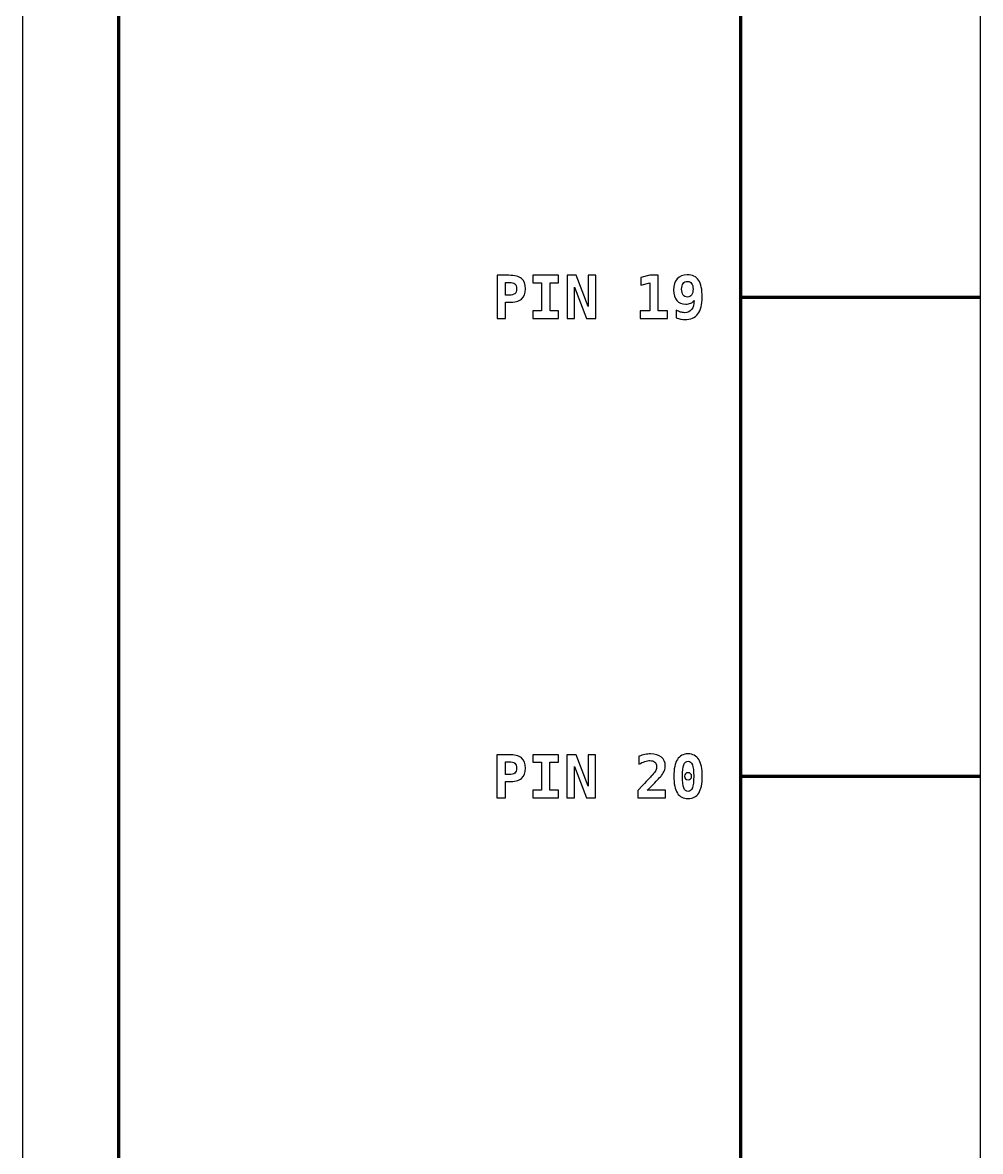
# Model space of a CAD drawing. Header units: centimetres. Extents: x -11.5 to -9.5, y -32.9 to 5.2.
# Drawn here: x -11.5 to -9.5, y -16.633 to -14.277 of the extents above; entities that cross this region are included whole.
import ezdxf

# ---------------------------------------------------------------- set-up
doc = ezdxf.new("R2010")
doc.units = ezdxf.units.CM
doc.header["$MEASUREMENT"] = 0
doc.layers.add('Layer 1', color=7, linetype='Continuous')

msp = doc.modelspace()

# ---------------------------------------------------------------- linework, layer by layer
at = {"layer": 'Layer 1', "color": 7}
msp.add_lwpolyline([(-11.5, -32.85), (-9.5, -32.85), (-9.5, 5.15), (-11.5, 5.15), (-11.5, -32.85)], close=True, dxfattribs=at)
at = {"layer": 'Layer 1', "color": 7, "lineweight": 100}
msp.add_lwpolyline([(-11.3, -32.35), (-10, -32.35), (-10, 3.65), (-11.3, 3.65), (-11.3, -32.35)], close=True, dxfattribs=at)
at = {"layer": 'Layer 1', "color": 250}
for points, knots in [([(-10.50927, -14.80424), (-10.50927, -14.80424), (-10.48484, -14.80424), (-10.48484, -14.80424), (-10.48484, -14.80424), (-10.47243, -14.80424), (-10.4635, -14.80644), (-10.45805, -14.81087), (-10.45805, -14.81087), (-10.45259, -14.81529), (-10.44988, -14.82247), (-10.44988, -14.83239), (-10.44988, -14.83239), (-10.44988, -14.84231), (-10.45259, -14.84949), (-10.45805, -14.85392), (-10.45805, -14.85392), (-10.4635, -14.85834), (-10.47243, -14.86054), (-10.48484, -14.86054), (-10.48484, -14.86054), (-10.48484, -14.86054), (-10.49149, -14.86054), (-10.49149, -14.86054), (-10.49149, -14.86054), (-10.49149, -14.86054), (-10.49149, -14.89425), (-10.49149, -14.89425), (-10.49149, -14.89425), (-10.49149, -14.89425), (-10.50927, -14.89425), (-10.50927, -14.89425), (-10.50927, -14.89425), (-10.50927, -14.89425), (-10.50927, -14.80424), (-10.50927, -14.80424)], [0, 0, 0, 0, 0.1111111, 0.1111111, 0.1111111, 0.1111111, 0.2222222, 0.2222222, 0.2222222, 0.2222222, 0.3333333, 0.3333333, 0.3333333, 0.3333333, 0.4444444, 0.4444444, 0.4444444, 0.4444444, 0.5555556, 0.5555556, 0.5555556, 0.5555556, 0.6666667, 0.6666667, 0.6666667, 0.6666667, 0.7777778, 0.7777778, 0.7777778, 0.7777778, 0.8888889, 0.8888889, 0.8888889, 0.8888889, 1, 1, 1, 1]), ([(-10.49149, -14.8192), (-10.49149, -14.8192), (-10.49149, -14.84558), (-10.49149, -14.84558), (-10.49149, -14.84558), (-10.49149, -14.84558), (-10.48418, -14.84558), (-10.48418, -14.84558), (-10.48418, -14.84558), (-10.47836, -14.84558), (-10.47426, -14.84459), (-10.47192, -14.84264), (-10.47192, -14.84264), (-10.46955, -14.84066), (-10.46838, -14.83725), (-10.46838, -14.83239), (-10.46838, -14.83239), (-10.46838, -14.82754), (-10.46955, -14.82412), (-10.47192, -14.82214), (-10.47192, -14.82214), (-10.47426, -14.82019), (-10.47836, -14.8192), (-10.48418, -14.8192), (-10.48418, -14.8192), (-10.48418, -14.8192), (-10.49149, -14.8192), (-10.49149, -14.8192)], [0, 0, 0, 0, 0.1428571, 0.1428571, 0.1428571, 0.1428571, 0.2857143, 0.2857143, 0.2857143, 0.2857143, 0.4285714, 0.4285714, 0.4285714, 0.4285714, 0.5714286, 0.5714286, 0.5714286, 0.5714286, 0.7142857, 0.7142857, 0.7142857, 0.7142857, 0.8571429, 0.8571429, 0.8571429, 0.8571429, 1, 1, 1, 1]), ([(-10.43434, -14.81992), (-10.43434, -14.81992), (-10.43434, -14.80424), (-10.43434, -14.80424), (-10.43434, -14.80424), (-10.43434, -14.80424), (-10.38075, -14.80424), (-10.38075, -14.80424), (-10.38075, -14.80424), (-10.38075, -14.80424), (-10.38075, -14.81992), (-10.38075, -14.81992), (-10.38075, -14.81992), (-10.38075, -14.81992), (-10.39866, -14.81992), (-10.39866, -14.81992), (-10.39866, -14.81992), (-10.39866, -14.81992), (-10.39866, -14.87857), (-10.39866, -14.87857), (-10.39866, -14.87857), (-10.39866, -14.87857), (-10.38075, -14.87857), (-10.38075, -14.87857), (-10.38075, -14.87857), (-10.38075, -14.87857), (-10.38075, -14.89425), (-10.38075, -14.89425), (-10.38075, -14.89425), (-10.38075, -14.89425), (-10.43434, -14.89425), (-10.43434, -14.89425), (-10.43434, -14.89425), (-10.43434, -14.89425), (-10.43434, -14.87857), (-10.43434, -14.87857), (-10.43434, -14.87857), (-10.43434, -14.87857), (-10.41644, -14.87857), (-10.41644, -14.87857), (-10.41644, -14.87857), (-10.41644, -14.87857), (-10.41644, -14.81992), (-10.41644, -14.81992), (-10.41644, -14.81992), (-10.41644, -14.81992), (-10.43434, -14.81992), (-10.43434, -14.81992)], [0, 0, 0, 0, 0.0833333, 0.0833333, 0.0833333, 0.0833333, 0.1666667, 0.1666667, 0.1666667, 0.1666667, 0.25, 0.25, 0.25, 0.25, 0.3333333, 0.3333333, 0.3333333, 0.3333333, 0.4166667, 0.4166667, 0.4166667, 0.4166667, 0.5, 0.5, 0.5, 0.5, 0.5833333, 0.5833333, 0.5833333, 0.5833333, 0.6666667, 0.6666667, 0.6666667, 0.6666667, 0.75, 0.75, 0.75, 0.75, 0.8333333, 0.8333333, 0.8333333, 0.8333333, 0.9166667, 0.9166667, 0.9166667, 0.9166667, 1, 1, 1, 1]), ([(-10.3632, -14.80424), (-10.3632, -14.80424), (-10.34408, -14.80424), (-10.34408, -14.80424), (-10.34408, -14.80424), (-10.34408, -14.80424), (-10.31902, -14.86966), (-10.31902, -14.86966), (-10.31902, -14.86966), (-10.31902, -14.86966), (-10.31902, -14.80424), (-10.31902, -14.80424), (-10.31902, -14.80424), (-10.31902, -14.80424), (-10.30334, -14.80424), (-10.30334, -14.80424), (-10.30334, -14.80424), (-10.30334, -14.80424), (-10.30334, -14.89425), (-10.30334, -14.89425), (-10.30334, -14.89425), (-10.30334, -14.89425), (-10.32233, -14.89425), (-10.32233, -14.89425), (-10.32233, -14.89425), (-10.32233, -14.89425), (-10.34752, -14.82883), (-10.34752, -14.82883), (-10.34752, -14.82883), (-10.34752, -14.82883), (-10.34752, -14.89425), (-10.34752, -14.89425), (-10.34752, -14.89425), (-10.34752, -14.89425), (-10.3632, -14.89425), (-10.3632, -14.89425), (-10.3632, -14.89425), (-10.3632, -14.89425), (-10.3632, -14.80424), (-10.3632, -14.80424)], [0, 0, 0, 0, 0.1, 0.1, 0.1, 0.1, 0.2, 0.2, 0.2, 0.2, 0.3, 0.3, 0.3, 0.3, 0.4, 0.4, 0.4, 0.4, 0.5, 0.5, 0.5, 0.5, 0.6, 0.6, 0.6, 0.6, 0.7, 0.7, 0.7, 0.7, 0.8, 0.8, 0.8, 0.8, 0.9, 0.9, 0.9, 0.9, 1, 1, 1, 1]), ([(-10.21038, -14.87857), (-10.21038, -14.87857), (-10.19048, -14.87857), (-10.19048, -14.87857), (-10.19048, -14.87857), (-10.19048, -14.87857), (-10.19048, -14.82015), (-10.19048, -14.82015), (-10.19048, -14.82015), (-10.19048, -14.82015), (-10.20898, -14.82474), (-10.20898, -14.82474), (-10.20898, -14.82474), (-10.20898, -14.82474), (-10.20898, -14.80871), (-10.20898, -14.80871), (-10.20898, -14.80871), (-10.20898, -14.80871), (-10.19036, -14.80424), (-10.19036, -14.80424), (-10.19036, -14.80424), (-10.19036, -14.80424), (-10.17318, -14.80424), (-10.17318, -14.80424), (-10.17318, -14.80424), (-10.17318, -14.80424), (-10.17318, -14.87857), (-10.17318, -14.87857), (-10.17318, -14.87857), (-10.17318, -14.87857), (-10.15328, -14.87857), (-10.15328, -14.87857), (-10.15328, -14.87857), (-10.15328, -14.87857), (-10.15328, -14.89425), (-10.15328, -14.89425), (-10.15328, -14.89425), (-10.15328, -14.89425), (-10.21038, -14.89425), (-10.21038, -14.89425), (-10.21038, -14.89425), (-10.21038, -14.89425), (-10.21038, -14.87857), (-10.21038, -14.87857)], [0, 0, 0, 0, 0.0909091, 0.0909091, 0.0909091, 0.0909091, 0.1818182, 0.1818182, 0.1818182, 0.1818182, 0.2727273, 0.2727273, 0.2727273, 0.2727273, 0.3636364, 0.3636364, 0.3636364, 0.3636364, 0.4545455, 0.4545455, 0.4545455, 0.4545455, 0.5454545, 0.5454545, 0.5454545, 0.5454545, 0.6363636, 0.6363636, 0.6363636, 0.6363636, 0.7272727, 0.7272727, 0.7272727, 0.7272727, 0.8181818, 0.8181818, 0.8181818, 0.8181818, 0.9090909, 0.9090909, 0.9090909, 0.9090909, 1, 1, 1, 1]), ([(-10.13515, -14.89304), (-10.13515, -14.89304), (-10.13515, -14.87682), (-10.13515, -14.87682), (-10.13515, -14.87682), (-10.13198, -14.87867), (-10.12893, -14.88003), (-10.12601, -14.88092), (-10.12601, -14.88092), (-10.12311, -14.8818), (-10.12031, -14.88225), (-10.11761, -14.88225), (-10.11761, -14.88225), (-10.11123, -14.88225), (-10.10636, -14.88011), (-10.103, -14.87583), (-10.103, -14.87583), (-10.09965, -14.87155), (-10.09788, -14.86515), (-10.09767, -14.85663), (-10.09767, -14.85663), (-10.09957, -14.85925), (-10.10197, -14.8612), (-10.1049, -14.86252), (-10.1049, -14.86252), (-10.10784, -14.86381), (-10.11132, -14.86447), (-10.11533, -14.86447), (-10.11533, -14.86447), (-10.12342, -14.86447), (-10.12965, -14.8619), (-10.13408, -14.85678), (-10.13408, -14.85678), (-10.1385, -14.85165), (-10.1407, -14.84439), (-10.1407, -14.83498), (-10.1407, -14.83498), (-10.1407, -14.82494), (-10.13823, -14.81716), (-10.13329, -14.81165), (-10.13329, -14.81165), (-10.12833, -14.80615), (-10.12136, -14.8034), (-10.1123, -14.8034), (-10.1123, -14.8034), (-10.10134, -14.8034), (-10.09337, -14.80706), (-10.08841, -14.81441), (-10.08841, -14.81441), (-10.08345, -14.82173), (-10.08096, -14.83359), (-10.08096, -14.84994), (-10.08096, -14.84994), (-10.08096, -14.86548), (-10.08399, -14.87715), (-10.09006, -14.88493), (-10.09006, -14.88493), (-10.09613, -14.89271), (-10.10522, -14.8966), (-10.11737, -14.8966), (-10.11737, -14.8966), (-10.12019, -14.8966), (-10.12309, -14.89629), (-10.12607, -14.89569), (-10.12607, -14.89569), (-10.12908, -14.89509), (-10.1321, -14.89421), (-10.13515, -14.89304)], [0, 0, 0, 0, 0.0588235, 0.0588235, 0.0588235, 0.0588235, 0.1176471, 0.1176471, 0.1176471, 0.1176471, 0.1764706, 0.1764706, 0.1764706, 0.1764706, 0.2352941, 0.2352941, 0.2352941, 0.2352941, 0.2941176, 0.2941176, 0.2941176, 0.2941176, 0.3529412, 0.3529412, 0.3529412, 0.3529412, 0.4117647, 0.4117647, 0.4117647, 0.4117647, 0.4705882, 0.4705882, 0.4705882, 0.4705882, 0.5294118, 0.5294118, 0.5294118, 0.5294118, 0.5882353, 0.5882353, 0.5882353, 0.5882353, 0.6470588, 0.6470588, 0.6470588, 0.6470588, 0.7058824, 0.7058824, 0.7058824, 0.7058824, 0.7647059, 0.7647059, 0.7647059, 0.7647059, 0.8235294, 0.8235294, 0.8235294, 0.8235294, 0.8823529, 0.8823529, 0.8823529, 0.8823529, 0.9411765, 0.9411765, 0.9411765, 0.9411765, 1, 1, 1, 1]), ([(-10.11183, -14.84957), (-10.10802, -14.84957), (-10.1051, -14.84818), (-10.10306, -14.84538), (-10.10306, -14.84538), (-10.10103, -14.8426), (-10.10002, -14.83854), (-10.10002, -14.83324), (-10.10002, -14.83324), (-10.10002, -14.82797), (-10.10103, -14.82393), (-10.10306, -14.82116), (-10.10306, -14.82116), (-10.1051, -14.81836), (-10.10802, -14.81696), (-10.11183, -14.81696), (-10.11183, -14.81696), (-10.1157, -14.81696), (-10.11866, -14.81836), (-10.12072, -14.82116), (-10.12072, -14.82116), (-10.1228, -14.82393), (-10.12383, -14.82797), (-10.12383, -14.83324), (-10.12383, -14.83324), (-10.12383, -14.8385), (-10.1228, -14.84254), (-10.12072, -14.84536), (-10.12072, -14.84536), (-10.11866, -14.84818), (-10.1157, -14.84957), (-10.11183, -14.84957)], [0, 0, 0, 0, 0.125, 0.125, 0.125, 0.125, 0.25, 0.25, 0.25, 0.25, 0.375, 0.375, 0.375, 0.375, 0.5, 0.5, 0.5, 0.5, 0.625, 0.625, 0.625, 0.625, 0.75, 0.75, 0.75, 0.75, 0.875, 0.875, 0.875, 0.875, 1, 1, 1, 1]), ([(-10.50952, -15.80492), (-10.50952, -15.80492), (-10.48509, -15.80492), (-10.48509, -15.80492), (-10.48509, -15.80492), (-10.47268, -15.80492), (-10.46375, -15.80712), (-10.4583, -15.81155), (-10.4583, -15.81155), (-10.45284, -15.81597), (-10.45013, -15.82315), (-10.45013, -15.83307), (-10.45013, -15.83307), (-10.45013, -15.84299), (-10.45284, -15.85017), (-10.4583, -15.8546), (-10.4583, -15.8546), (-10.46375, -15.85902), (-10.47268, -15.86122), (-10.48509, -15.86122), (-10.48509, -15.86122), (-10.48509, -15.86122), (-10.49174, -15.86122), (-10.49174, -15.86122), (-10.49174, -15.86122), (-10.49174, -15.86122), (-10.49174, -15.89493), (-10.49174, -15.89493), (-10.49174, -15.89493), (-10.49174, -15.89493), (-10.50952, -15.89493), (-10.50952, -15.89493), (-10.50952, -15.89493), (-10.50952, -15.89493), (-10.50952, -15.80492), (-10.50952, -15.80492)], [0, 0, 0, 0, 0.1111111, 0.1111111, 0.1111111, 0.1111111, 0.2222222, 0.2222222, 0.2222222, 0.2222222, 0.3333333, 0.3333333, 0.3333333, 0.3333333, 0.4444444, 0.4444444, 0.4444444, 0.4444444, 0.5555556, 0.5555556, 0.5555556, 0.5555556, 0.6666667, 0.6666667, 0.6666667, 0.6666667, 0.7777778, 0.7777778, 0.7777778, 0.7777778, 0.8888889, 0.8888889, 0.8888889, 0.8888889, 1, 1, 1, 1]), ([(-10.43459, -15.8206), (-10.43459, -15.8206), (-10.43459, -15.80492), (-10.43459, -15.80492), (-10.43459, -15.80492), (-10.43459, -15.80492), (-10.381, -15.80492), (-10.381, -15.80492), (-10.381, -15.80492), (-10.381, -15.80492), (-10.381, -15.8206), (-10.381, -15.8206), (-10.381, -15.8206), (-10.381, -15.8206), (-10.39891, -15.8206), (-10.39891, -15.8206), (-10.39891, -15.8206), (-10.39891, -15.8206), (-10.39891, -15.87925), (-10.39891, -15.87925), (-10.39891, -15.87925), (-10.39891, -15.87925), (-10.381, -15.87925), (-10.381, -15.87925), (-10.381, -15.87925), (-10.381, -15.87925), (-10.381, -15.89493), (-10.381, -15.89493), (-10.381, -15.89493), (-10.381, -15.89493), (-10.43459, -15.89493), (-10.43459, -15.89493), (-10.43459, -15.89493), (-10.43459, -15.89493), (-10.43459, -15.87925), (-10.43459, -15.87925), (-10.43459, -15.87925), (-10.43459, -15.87925), (-10.41669, -15.87925), (-10.41669, -15.87925), (-10.41669, -15.87925), (-10.41669, -15.87925), (-10.41669, -15.8206), (-10.41669, -15.8206), (-10.41669, -15.8206), (-10.41669, -15.8206), (-10.43459, -15.8206), (-10.43459, -15.8206)], [0, 0, 0, 0, 0.0833333, 0.0833333, 0.0833333, 0.0833333, 0.1666667, 0.1666667, 0.1666667, 0.1666667, 0.25, 0.25, 0.25, 0.25, 0.3333333, 0.3333333, 0.3333333, 0.3333333, 0.4166667, 0.4166667, 0.4166667, 0.4166667, 0.5, 0.5, 0.5, 0.5, 0.5833333, 0.5833333, 0.5833333, 0.5833333, 0.6666667, 0.6666667, 0.6666667, 0.6666667, 0.75, 0.75, 0.75, 0.75, 0.8333333, 0.8333333, 0.8333333, 0.8333333, 0.9166667, 0.9166667, 0.9166667, 0.9166667, 1, 1, 1, 1]), ([(-10.36345, -15.80492), (-10.36345, -15.80492), (-10.34433, -15.80492), (-10.34433, -15.80492), (-10.34433, -15.80492), (-10.34433, -15.80492), (-10.31927, -15.87034), (-10.31927, -15.87034), (-10.31927, -15.87034), (-10.31927, -15.87034), (-10.31927, -15.80492), (-10.31927, -15.80492), (-10.31927, -15.80492), (-10.31927, -15.80492), (-10.30359, -15.80492), (-10.30359, -15.80492), (-10.30359, -15.80492), (-10.30359, -15.80492), (-10.30359, -15.89493), (-10.30359, -15.89493), (-10.30359, -15.89493), (-10.30359, -15.89493), (-10.32258, -15.89493), (-10.32258, -15.89493), (-10.32258, -15.89493), (-10.32258, -15.89493), (-10.34777, -15.82951), (-10.34777, -15.82951), (-10.34777, -15.82951), (-10.34777, -15.82951), (-10.34777, -15.89493), (-10.34777, -15.89493), (-10.34777, -15.89493), (-10.34777, -15.89493), (-10.36345, -15.89493), (-10.36345, -15.89493), (-10.36345, -15.89493), (-10.36345, -15.89493), (-10.36345, -15.80492), (-10.36345, -15.80492)], [0, 0, 0, 0, 0.1, 0.1, 0.1, 0.1, 0.2, 0.2, 0.2, 0.2, 0.3, 0.3, 0.3, 0.3, 0.4, 0.4, 0.4, 0.4, 0.5, 0.5, 0.5, 0.5, 0.6, 0.6, 0.6, 0.6, 0.7, 0.7, 0.7, 0.7, 0.8, 0.8, 0.8, 0.8, 0.9, 0.9, 0.9, 0.9, 1, 1, 1, 1]), ([(-10.19581, -15.87925), (-10.19581, -15.87925), (-10.15789, -15.87925), (-10.15789, -15.87925), (-10.15789, -15.87925), (-10.15789, -15.87925), (-10.15789, -15.89493), (-10.15789, -15.89493), (-10.15789, -15.89493), (-10.15789, -15.89493), (-10.21504, -15.89493), (-10.21504, -15.89493), (-10.21504, -15.89493), (-10.21504, -15.89493), (-10.21504, -15.87972), (-10.21504, -15.87972), (-10.21504, -15.87972), (-10.21504, -15.87972), (-10.20538, -15.8695), (-10.20538, -15.8695), (-10.20538, -15.8695), (-10.19394, -15.85731), (-10.18699, -15.84982), (-10.18454, -15.847), (-10.18454, -15.847), (-10.18153, -15.84355), (-10.17935, -15.84048), (-10.17804, -15.8378), (-10.17804, -15.8378), (-10.1767, -15.83513), (-10.17604, -15.8325), (-10.17604, -15.82988), (-10.17604, -15.82988), (-10.17604, -15.82587), (-10.17725, -15.82276), (-10.17968, -15.82058), (-10.17968, -15.82058), (-10.18211, -15.81838), (-10.18557, -15.81729), (-10.19001, -15.81729), (-10.19001, -15.81729), (-10.1932, -15.81729), (-10.19676, -15.81793), (-10.20071, -15.81918), (-10.20071, -15.81918), (-10.20468, -15.82046), (-10.2088, -15.82229), (-10.2131, -15.8247), (-10.2131, -15.8247), (-10.2131, -15.8247), (-10.2131, -15.80811), (-10.2131, -15.80811), (-10.2131, -15.80811), (-10.2088, -15.80655), (-10.2046, -15.80535), (-10.20047, -15.80453), (-10.20047, -15.80453), (-10.19635, -15.80371), (-10.1924, -15.80329), (-10.18863, -15.80329), (-10.18863, -15.80329), (-10.17911, -15.80329), (-10.17161, -15.80552), (-10.16618, -15.80996), (-10.16618, -15.80996), (-10.16073, -15.81439), (-10.15801, -15.82046), (-10.15801, -15.82813), (-10.15801, -15.82813), (-10.15801, -15.83167), (-10.15861, -15.83499), (-10.15978, -15.83807), (-10.15978, -15.83807), (-10.16098, -15.84118), (-10.16301, -15.84462), (-10.16591, -15.84838), (-10.16591, -15.84838), (-10.16803, -15.85112), (-10.17388, -15.85727), (-10.18345, -15.86684), (-10.18345, -15.86684), (-10.18863, -15.87201), (-10.19275, -15.87616), (-10.19581, -15.87925)], [0, 0, 0, 0, 0.047619, 0.047619, 0.047619, 0.047619, 0.0952381, 0.0952381, 0.0952381, 0.0952381, 0.1428571, 0.1428571, 0.1428571, 0.1428571, 0.1904762, 0.1904762, 0.1904762, 0.1904762, 0.2380952, 0.2380952, 0.2380952, 0.2380952, 0.2857143, 0.2857143, 0.2857143, 0.2857143, 0.3333333, 0.3333333, 0.3333333, 0.3333333, 0.3809524, 0.3809524, 0.3809524, 0.3809524, 0.4285714, 0.4285714, 0.4285714, 0.4285714, 0.4761905, 0.4761905, 0.4761905, 0.4761905, 0.5238095, 0.5238095, 0.5238095, 0.5238095, 0.5714286, 0.5714286, 0.5714286, 0.5714286, 0.6190476, 0.6190476, 0.6190476, 0.6190476, 0.6666667, 0.6666667, 0.6666667, 0.6666667, 0.7142857, 0.7142857, 0.7142857, 0.7142857, 0.7619048, 0.7619048, 0.7619048, 0.7619048, 0.8095238, 0.8095238, 0.8095238, 0.8095238, 0.8571429, 0.8571429, 0.8571429, 0.8571429, 0.9047619, 0.9047619, 0.9047619, 0.9047619, 0.952381, 0.952381, 0.952381, 0.952381, 1, 1, 1, 1]), ([(-10.14023, -15.85001), (-10.14023, -15.83443), (-10.13776, -15.82274), (-10.13282, -15.81496), (-10.13282, -15.81496), (-10.12786, -15.80718), (-10.12044, -15.80329), (-10.1105, -15.80329), (-10.1105, -15.80329), (-10.10054, -15.80329), (-10.09309, -15.80716), (-10.08813, -15.81492), (-10.08813, -15.81492), (-10.08319, -15.82268), (-10.08072, -15.83439), (-10.08072, -15.85001), (-10.08072, -15.85001), (-10.08072, -15.86561), (-10.08319, -15.87729), (-10.08813, -15.88505), (-10.08813, -15.88505), (-10.09309, -15.89281), (-10.10054, -15.89668), (-10.1105, -15.89668), (-10.1105, -15.89668), (-10.12044, -15.89668), (-10.12786, -15.89279), (-10.13282, -15.88501), (-10.13282, -15.88501), (-10.13776, -15.87723), (-10.14023, -15.86556), (-10.14023, -15.85001)], [0, 0, 0, 0, 0.125, 0.125, 0.125, 0.125, 0.25, 0.25, 0.25, 0.25, 0.375, 0.375, 0.375, 0.375, 0.5, 0.5, 0.5, 0.5, 0.625, 0.625, 0.625, 0.625, 0.75, 0.75, 0.75, 0.75, 0.875, 0.875, 0.875, 0.875, 1, 1, 1, 1]), ([(-10.49174, -15.81988), (-10.49174, -15.81988), (-10.49174, -15.84626), (-10.49174, -15.84626), (-10.49174, -15.84626), (-10.49174, -15.84626), (-10.48443, -15.84626), (-10.48443, -15.84626), (-10.48443, -15.84626), (-10.47861, -15.84626), (-10.47451, -15.84527), (-10.47217, -15.84332), (-10.47217, -15.84332), (-10.4698, -15.84134), (-10.46863, -15.83793), (-10.46863, -15.83307), (-10.46863, -15.83307), (-10.46863, -15.82822), (-10.4698, -15.8248), (-10.47217, -15.82282), (-10.47217, -15.82282), (-10.47451, -15.82087), (-10.47861, -15.81988), (-10.48443, -15.81988), (-10.48443, -15.81988), (-10.48443, -15.81988), (-10.49174, -15.81988), (-10.49174, -15.81988)], [0, 0, 0, 0, 0.1428571, 0.1428571, 0.1428571, 0.1428571, 0.2857143, 0.2857143, 0.2857143, 0.2857143, 0.4285714, 0.4285714, 0.4285714, 0.4285714, 0.5714286, 0.5714286, 0.5714286, 0.5714286, 0.7142857, 0.7142857, 0.7142857, 0.7142857, 0.8571429, 0.8571429, 0.8571429, 0.8571429, 1, 1, 1, 1]), ([(-10.1105, -15.81836), (-10.11461, -15.81836), (-10.1176, -15.82087), (-10.11949, -15.82589), (-10.11949, -15.82589), (-10.12138, -15.83093), (-10.12233, -15.83896), (-10.12233, -15.85001), (-10.12233, -15.85001), (-10.12233, -15.86104), (-10.12138, -15.86904), (-10.11949, -15.87408), (-10.11949, -15.87408), (-10.1176, -15.87911), (-10.11461, -15.88162), (-10.1105, -15.88162), (-10.1105, -15.88162), (-10.10636, -15.88162), (-10.10336, -15.87911), (-10.10146, -15.87408), (-10.10146, -15.87408), (-10.09957, -15.86904), (-10.09862, -15.86104), (-10.09862, -15.85001), (-10.09862, -15.85001), (-10.09862, -15.83896), (-10.09957, -15.83093), (-10.10146, -15.82589), (-10.10146, -15.82589), (-10.10336, -15.82087), (-10.10636, -15.81836), (-10.1105, -15.81836)], [0, 0, 0, 0, 0.125, 0.125, 0.125, 0.125, 0.25, 0.25, 0.25, 0.25, 0.375, 0.375, 0.375, 0.375, 0.5, 0.5, 0.5, 0.5, 0.625, 0.625, 0.625, 0.625, 0.75, 0.75, 0.75, 0.75, 0.875, 0.875, 0.875, 0.875, 1, 1, 1, 1]), ([(-10.11799, -15.85001), (-10.11799, -15.84789), (-10.11727, -15.8461), (-10.11581, -15.84466), (-10.11581, -15.84466), (-10.11436, -15.8432), (-10.1126, -15.84248), (-10.1105, -15.84248), (-10.1105, -15.84248), (-10.10838, -15.84248), (-10.10659, -15.8432), (-10.10515, -15.84466), (-10.10515, -15.84466), (-10.10368, -15.8461), (-10.10296, -15.84789), (-10.10296, -15.85001), (-10.10296, -15.85001), (-10.10296, -15.85211), (-10.10368, -15.85388), (-10.10515, -15.85532), (-10.10515, -15.85532), (-10.10659, -15.85678), (-10.10838, -15.8575), (-10.1105, -15.8575), (-10.1105, -15.8575), (-10.1126, -15.8575), (-10.11436, -15.85678), (-10.11581, -15.85536), (-10.11581, -15.85536), (-10.11727, -15.85394), (-10.11799, -15.85215), (-10.11799, -15.85001)], [0, 0, 0, 0, 0.125, 0.125, 0.125, 0.125, 0.25, 0.25, 0.25, 0.25, 0.375, 0.375, 0.375, 0.375, 0.5, 0.5, 0.5, 0.5, 0.625, 0.625, 0.625, 0.625, 0.75, 0.75, 0.75, 0.75, 0.875, 0.875, 0.875, 0.875, 1, 1, 1, 1])]:
    msp.add_open_spline(points, degree=3, knots=knots, dxfattribs=at)
at = {"layer": 'Layer 1', "color": 250, "lineweight": 100}
for points in [[(-10, -14.85), (-10, -14.85), (-9.5, -14.85), (-9.5, -14.85)], [(-10, -15.85), (-10, -15.85), (-9.5, -15.85), (-9.5, -15.85)]]:
    msp.add_open_spline(points, degree=3, dxfattribs=at)

doc.saveas('drawing.dxf')
